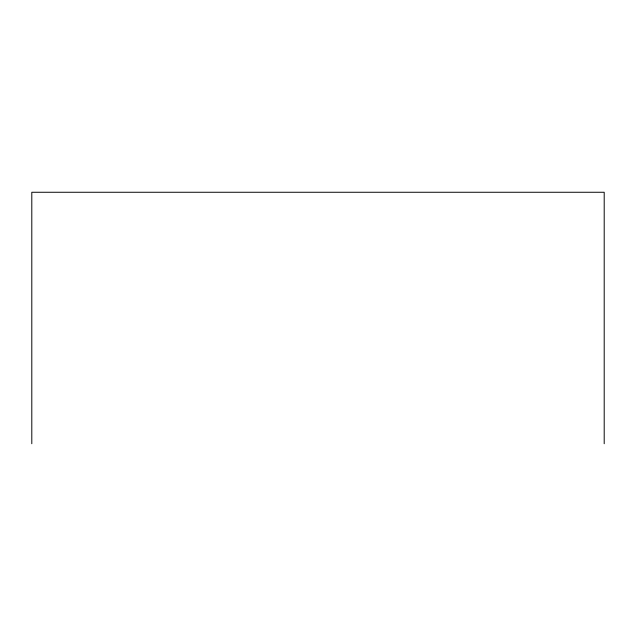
<?xml version="1.0" encoding="UTF-8"?>
<svg xmlns="http://www.w3.org/2000/svg" width="636" height="636" viewBox="0 0 636 636"><rect width="100%" height="100%" fill="white"/><g stroke="black" fill="none" stroke-linecap="round" stroke-linejoin="round"><path stroke-width="0.95" d="M604.2 443.737L604.2 192.263L31.8 192.263L31.8 443.737"/></g></svg>
